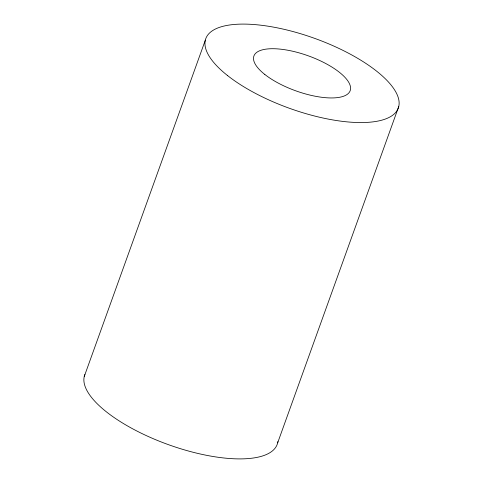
<?xml version="1.0" encoding="UTF-8"?>
<svg xmlns="http://www.w3.org/2000/svg" width="483" height="483" viewBox="0 0 483 483"><rect width="100%" height="100%" fill="white"/><g stroke="black" fill="none" stroke-linecap="round" stroke-linejoin="round"><path stroke-width="0.72" d="M84.247 376.505L205.335 40.167M277.665 442.833L398.753 106.495M277.9 441.553A102.318 37.167 19.8 0 1 171.387 445.706A102.318 37.167 19.8 0 1 84.875 374.53M227.62 75.614A102.318 37.167 19.8 0 0 393.247 114.785A102.318 37.167 19.8 0 0 285.272 29.596A102.318 37.167 19.8 0 0 227.62 75.614M264.829 74.473A51.156 18.583 19.8 0 0 347.645 94.058A51.156 18.583 19.8 0 0 293.658 51.464A51.156 18.583 19.8 0 0 264.829 74.473"/></g></svg>
